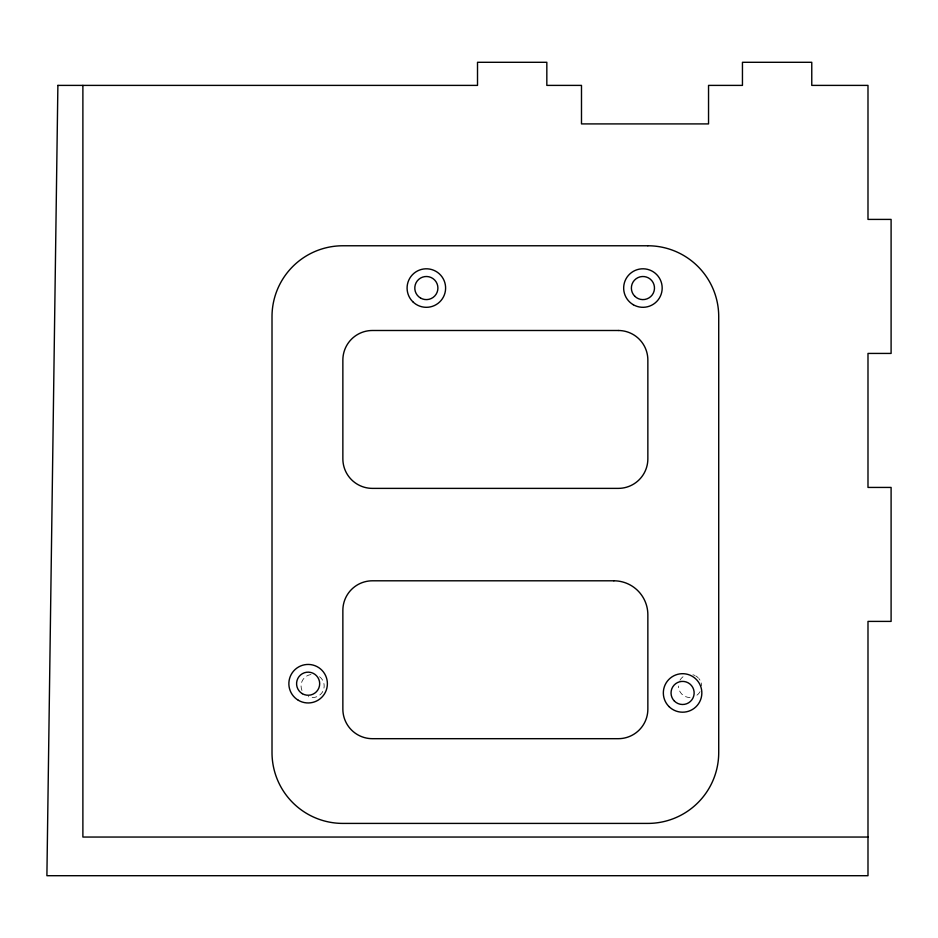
<?xml version="1.0" encoding="UTF-8"?>
<svg xmlns="http://www.w3.org/2000/svg" width="938" height="938" viewBox="0 0 938 938"><rect width="100%" height="100%" fill="white"/><g stroke="black" fill="none" stroke-linecap="round" stroke-linejoin="round"><path stroke-width="0.7" stroke-dasharray="4.69 3.52" d="M700.041 691.681A11.549 11.549 0 0 1 695.832 695.926M690.063 697.509A11.549 11.549 0 0 1 678.444 686.03M679.956 680.249A11.549 11.549 0 0 1 684.165 675.993M692.924 674.785A11.549 11.549 0 0 1 694.824 675.466M695.715 675.923A11.549 11.549 0 0 1 698.118 677.74M698.798 678.479A11.549 11.549 0 0 1 699.971 680.12M701.143 682.899A11.549 11.549 0 0 1 701.554 685.889M319.541 676.72A11.549 11.549 0 0 1 308.285 696.676M301.977 690.485A11.549 11.549 0 0 1 310.982 674.528"/><path stroke-width="1.41" d="M867.99 837.048L82.884 837.048L82.884 85.393M57.886 85.393L46.9 875.705L867.99 875.705L867.99 621.402L891.1 621.402L891.1 487.432L867.99 487.432L867.99 353.427L891.1 353.427L891.1 219.41L867.99 219.41L867.99 85.393L811.769 85.393L811.769 62.295L742.45 62.295L742.45 85.393L708.542 85.393L708.542 123.91L581.49 123.91L581.49 85.393L546.831 85.393L546.831 62.295L477.512 62.295L477.512 85.393L57.886 85.393M647.853 245.768L342.862 245.768A70.854 70.854 0 0 0 272.008 316.622L272.008 752.557A70.854 70.854 0 0 0 342.862 823.412L647.853 823.412A70.854 70.854 0 0 0 718.719 752.557L718.719 316.622A70.854 70.854 0 0 0 647.853 245.768M618.306 330.493L372.421 330.493A29.559 29.559 0 0 0 342.862 360.04L342.862 458.823A29.559 29.559 0 0 0 372.421 488.381L618.306 488.381A29.559 29.559 0 0 0 647.853 458.823L647.853 360.04A29.559 29.559 0 0 0 618.306 330.493M613.862 580.798L372.421 580.798A29.559 29.559 0 0 0 342.862 610.357L342.862 709.14A29.559 29.559 0 0 0 372.421 738.687L618.306 738.687A29.559 29.559 0 0 0 647.853 709.14L647.853 614.789A33.991 33.991 0 0 0 613.862 580.798M302.353 693.698A11.549 11.549 0 0 0 319.682 683.696A11.549 11.549 0 0 0 302.353 673.695A11.549 11.549 0 0 0 302.353 693.698M420.576 298.061A11.549 11.549 0 0 0 437.905 288.048A11.549 11.549 0 0 0 420.576 278.047A11.549 11.549 0 0 0 420.576 298.061M412.732 301.673A19.252 19.252 0 0 0 444.952 293.031A19.252 19.252 0 0 0 421.373 269.452A19.252 19.252 0 0 0 412.732 301.673M298.343 700.287A19.252 19.252 0 0 0 327.385 683.884A19.252 19.252 0 0 0 298.659 666.93A19.252 19.252 0 0 0 298.343 700.287M668.982 706.56A19.252 19.252 0 0 0 701.19 697.919A19.252 19.252 0 0 0 677.611 674.34A19.252 19.252 0 0 0 668.982 706.56M633.302 304.733A19.252 19.252 0 0 0 662.181 288.048A19.252 19.252 0 0 0 633.302 271.375A19.252 19.252 0 0 0 633.302 304.733M634.756 296.22A11.549 11.549 0 0 0 654.091 291.038A11.549 11.549 0 0 0 639.939 276.898A11.549 11.549 0 0 0 634.756 296.22M674.422 701.108A11.549 11.549 0 0 0 693.757 695.926A11.549 11.549 0 0 0 679.604 681.785A11.549 11.549 0 0 0 674.422 701.108"/></g></svg>
